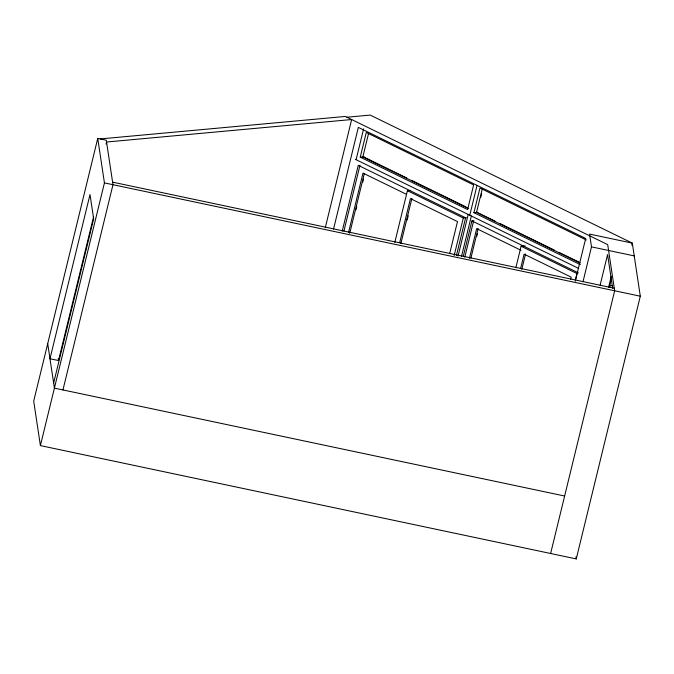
<?xml version="1.0" encoding="UTF-8"?>
<svg xmlns="http://www.w3.org/2000/svg" width="674" height="674" viewBox="0 0 674 674"><rect width="100%" height="100%" fill="white"/><g stroke="black" fill="none" stroke-linecap="round" stroke-linejoin="round"><path stroke-width="1.01" d="M62.952 389.943L112.988 184.701L106.29 140.234L97.738 138.423L33.7 401.131L40.398 445.598L576.262 558.914L640.3 296.206L632.305 243.12L370.211 115.085L346.925 117.225M106.062 144.067L106.559 142.02L351.659 119.534L325.272 227.77M53.634 383.026L93.661 218.831L90.004 194.55L49.977 358.737L58.528 360.548L93.576 216.75M40.398 445.598L104.436 182.898L97.738 138.423M333.529 229.126L358.332 127.386L585.689 238.453L575.267 281.184M356.091 159.696L363.615 128.852M342.207 231.182L358.248 165.341L465.616 217.795L456.483 255.269M360.253 157.135L366.268 132.475L473.628 184.92L467.613 209.58L360.253 157.135L364.103 156.781M343.934 231.022L359.983 165.189M368.619 133.225L362.848 156.899L468.329 208.426M348.542 232.429L363 173.092L406.287 194.238M349.73 233.322L364.196 173.985M356.049 209.732L356.79 206.665M362.781 182.115L363.53 179.048M394.821 242.354L407.416 190.7L410.441 190.422M399.707 242.598L410.432 198.611L457.486 221.594L449.752 253.306M400.904 243.491L411.881 198.476M407.214 219.909L408.217 215.815M454.175 255.48L463.308 218.005L466.332 217.727M458.059 256.036L468.194 214.458M469.77 215.233L477.057 185.35M461.463 256.567L471.353 216M463.291 256.331L471.926 220.878L473.856 220.701M580.356 264.655L473.932 212.672L479.947 188.012L586.363 239.995M464.774 257.182L473.418 221.729M482.298 188.754L476.526 212.428L580.12 263.037M480.714 197.583L481.674 193.64M469.449 258.294L476.678 228.629L520.909 250.231M470.89 258.159L478.127 228.494M476.703 236.625L477.453 233.558M515.905 267.502L521.095 246.237L525.13 245.867M520.623 268.463L524.111 254.14L571.164 277.124L570.667 279.171M521.811 269.356L525.552 254.005M575.503 279.617L576.986 273.543L521.095 246.237M583.035 281.58L591.494 246.869L589.573 234.089L632.305 243.12L631.808 245.168M600.146 285.11L607.586 254.587L612.658 288.253M608.614 287.242L611.284 276.298M610.113 287.343L609.802 285.271L611.537 278.16M550.624 553.489L614.663 290.789L607.704 244.62L345.341 116.45L100.182 138.945M473.932 212.672L477.782 212.318M591.494 246.869L634.226 255.901M609.802 285.271L612.649 285.877M112.6 182.148L614.275 288.228M104.436 182.898L640.3 296.206M564.627 496.022L54.409 388.131L47.711 343.664M363.429 156.84L406.751 178.003M411.46 180.312L466.079 206.994M478.051 212.841L495.002 221.123M499.712 223.423L554.331 250.105M559.041 252.405L579.758 262.523M355.459 159.384L578.755 268.471M471.926 220.878L578.351 272.869M407.416 190.7L463.308 218.005M575.95 556.834L576.262 558.914M58.234 358.619L58.528 360.548"/></g></svg>
